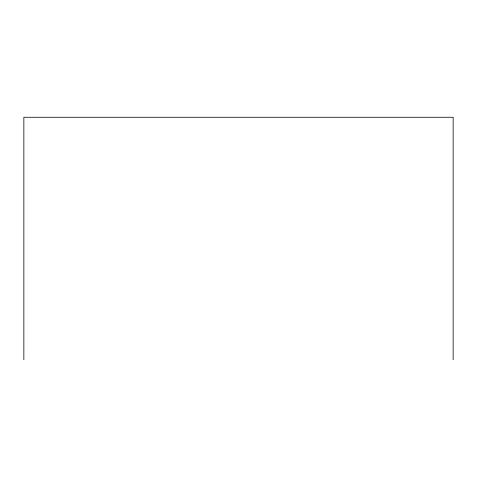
<?xml version="1.0" encoding="UTF-8"?>
<svg xmlns="http://www.w3.org/2000/svg" width="477" height="477" viewBox="0 0 477 477"><rect width="100%" height="100%" fill="white"/><g stroke="black" fill="none" stroke-linecap="round" stroke-linejoin="round"><path stroke-width="0.72" d="M453.15 359.724L453.15 117.276L23.85 117.276L23.85 359.724"/></g></svg>
